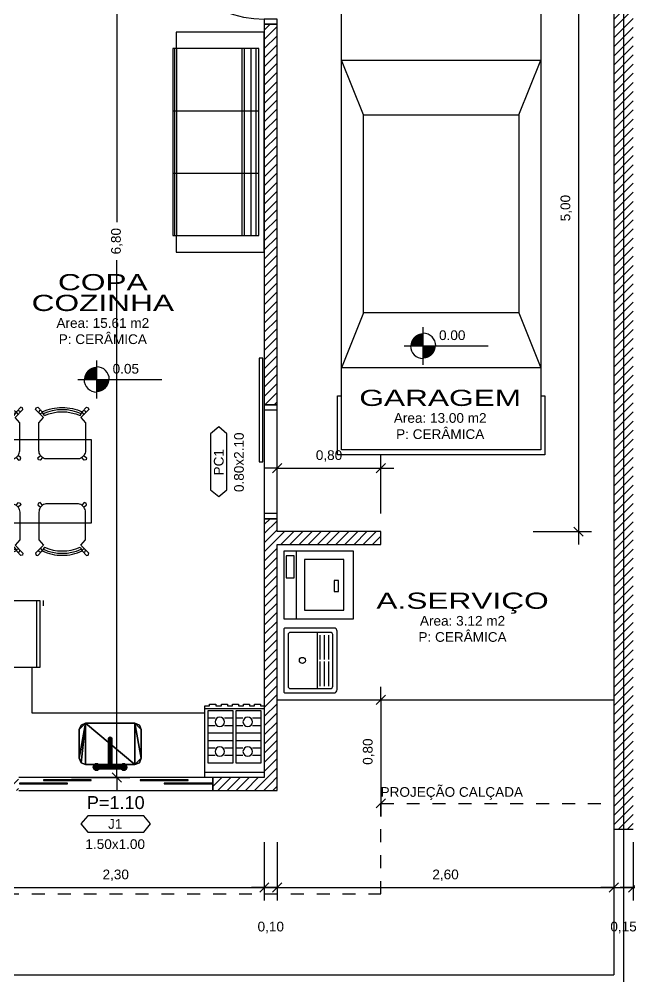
# Model space of a CAD drawing. Header units: metres. Extents: x 49 to 320, y -91 to 27.
# Drawn here: x 148.91 to 153.63, y 14.75 to 22.15 of the extents above; entities that cross this region are included whole.
import ezdxf
from ezdxf.enums import TextEntityAlignment as Align

# ---------------------------------------------------------------- set-up
doc = ezdxf.new("R2010")
doc.units = ezdxf.units.M
doc.header["$LTSCALE"] = 0.2
doc.linetypes.add('DASHED', pattern=[0.75, 0.5, -0.25])
for name, color, linetype in [('ARQ-___-___-CTA', 240, 'Continuous'), ('ARQ-___-___-LEG', 3, 'Continuous'), ('ARQ-___-___-TXT', 4, 'Continuous'), ('ARQ-___-___-VST', 9, 'Continuous'), ('ARQ-ALV', 6, 'Continuous'), ('ARQ-ALV-___-HTC', 13, 'Continuous'), ('ARQ-CXO', 2, 'Continuous'), ('ARQ-DVI', 1, 'Continuous'), ('ARQ-EQP', 24, 'Continuous'), ('ARQ-EQP-___-INT', 7, 'Continuous'), ('ARQ-MOB-___-INT', 7, 'Continuous'), ('ARQ-PIS', 2, 'Continuous')]:
    doc.layers.add(name, color=color, linetype=linetype)
doc.styles.add('REGUA100', font='arial.ttf')
doc.styles.add('REGUA60', font='arial.ttf')
doc.styles.add('REGUA80', font='arial.ttf')
doc.dimstyles.new('Active3D', dxfattribs={"dimtxt": 1.5, "dimasz": 0.01, "dimexe": 2, "dimexo": 3, "dimgap": 0.98, "dimtad": 1, "dimlfac": -1, "dimrnd": 0.005, "dimzin": 0, "dimtxsty": 'REGUA60', "dimblk": 'COTATR', "dimcen": 4, "dimdle": 4, "dimclrt": 2, "dimadec": 0, "dimazin": 0, "dimtfac": 1, "dimtmove": 2, "dimatfit": 2, "dimfxl": 1, "dimarcsym": 0})
pattern_1 = [(45, (187.28258, -1), (-0.03535534, 0.03535534), [])]

# ---------------------------------------------------------------- blocks, each defined once
blk = doc.blocks.new('MCCUB1_3')
at = {"color": 254}
mesh = blk.add_polyface(dxfattribs=at)
corners = [(-1.37, -30.51, 100.3), (-1.37, -30.51, 95.49), (-0.07, -31.26, 95.49), (-0.07, -31.26, 100.61), (-1.37, -29.01, 99.68), (-1.37, -29.01, 95.49), (-0.07, -28.26, 99.37), (-0.07, -28.26, 95.49), (1.23, -29.01, 99.68), (1.23, -29.01, 95.49), (1.23, -30.51, 100.3), (1.23, -30.51, 95.49), (-1.37, -27.24, 103.57), (-0.07, -27.55, 104.32), (-1.37, -26.62, 102.07), (-0.07, -26.31, 101.32), (1.23, -26.62, 102.07), (1.23, -27.24, 103.57), (-1.37, -10.62, 103.57), (-0.07, -10.31, 104.32), (-1.37, -11.24, 102.07), (-0.07, -11.55, 101.32), (1.23, -11.24, 102.07), (1.23, -10.62, 103.57), (-1.37, -7.57, 100.52), (-0.07, -7.04, 101.05), (-1.37, -8.63, 99.46), (-0.07, -9.16, 98.93), (1.23, -8.63, 99.46), (1.23, -7.57, 100.52), (-12.07, -6.6, 99.98), (-12.07, -7.35, 101.29), (11.93, -7.35, 101.29), (11.93, -6.6, 99.98), (-12.07, -7.36, 98.69), (11.93, -7.36, 98.69), (-12.07, -8.86, 98.7), (11.93, -8.86, 98.7), (-12.07, -9.6, 100), (11.93, -9.6, 100), (-12.07, -8.85, 101.29), (11.93, -8.85, 101.29), (12.46, -6.63, 106.88), (11.21, -5.72, 106.88), (9.67, -5.72, 106.88), (8.42, -6.62, 106.88), (7.93, -8.09, 106.88), (8.4, -9.56, 106.88), (9.64, -10.47, 106.88), (12.44, -9.59, 106.88), (11.19, -10.48, 106.88), (12.93, -8.12, 106.88), (12.46, -6.63, 101.88), (11.21, -5.72, 101.88), (9.67, -5.72, 101.88), (8.42, -6.62, 101.88), (7.93, -8.09, 101.88), (8.4, -9.56, 101.88), (9.64, -10.47, 101.88), (11.19, -10.48, 101.88), (12.44, -9.59, 101.88), (12.93, -8.12, 101.88), (-8.07, -8.12, 101.88), (-8.54, -6.63, 101.88), (-8.54, -6.63, 106.88), (-8.07, -8.12, 106.88), (-8.56, -9.59, 101.88), (-8.56, -9.59, 106.88), (-9.81, -10.48, 101.88), (-9.81, -10.48, 106.88), (-11.36, -10.47, 101.88), (-11.36, -10.47, 106.88), (-12.6, -9.56, 101.88), (-12.6, -9.56, 106.88), (-13.07, -8.09, 101.88), (-13.07, -8.09, 106.88), (-12.58, -6.62, 101.88), (-12.58, -6.62, 106.88), (-11.33, -5.72, 101.88), (-11.33, -5.72, 106.88), (-9.79, -5.72, 101.88), (-9.79, -5.72, 106.88)]
mesh.append_faces([[corners[k] for k in face] for face in [(30, 31, 32, 33), (34, 30, 33, 35), (36, 34, 35, 37), (38, 36, 37, 39), (40, 38, 39, 41), (31, 40, 41, 32), (52, 53, 43, 42), (53, 54, 44, 43), (54, 55, 45, 44), (55, 56, 46, 45), (56, 57, 47, 46), (57, 58, 48, 47), (58, 59, 50, 48), (59, 60, 49, 50), (60, 61, 51, 49), (61, 52, 42, 51), (62, 63, 64, 65), (66, 62, 65, 67), (68, 66, 67, 69), (70, 68, 69, 71), (72, 70, 71, 73), (74, 72, 73, 75), (76, 74, 75, 77), (78, 76, 77, 79), (80, 78, 79, 81), (63, 80, 81, 64)]], dxfattribs={"color": 254})
mesh.append_faces([[corners[k] for k in face] for face in [(32, 37, 35, 33), (49, 48, 50), (42, 49, 51), (64, 67, 65), (67, 71, 69)]], dxfattribs={"vtx0": -1, "color": 254})
mesh.append_faces([[corners[k] for k in face] for face in [(32, 39, 37), (42, 44, 45), (42, 45, 46), (42, 46, 47), (42, 47, 48), (64, 73, 71), (64, 75, 73), (64, 77, 75), (64, 79, 77)]], dxfattribs={"vtx0": -1, "vtx2": -1, "color": 254})
mesh.append_faces([[corners[k] for k in face] for face in [(24, 18, 19, 25), (26, 20, 18, 24), (27, 21, 20, 26), (28, 22, 21, 27), (29, 23, 22, 28), (25, 19, 23, 29)]], dxfattribs={"vtx1": -1, "color": 254})
mesh.append_faces([[corners[k] for k in face] for face in [(36, 38, 31)]], dxfattribs={"vtx1": -1, "vtx2": -1, "color": 254})
mesh.append_faces([[corners[k] for k in face] for face in [(12, 0, 3, 13), (14, 4, 0, 12), (15, 6, 4, 14), (16, 8, 6, 15), (17, 10, 8, 16), (13, 3, 10, 17), (18, 12, 13, 19), (20, 14, 12, 18), (21, 15, 14, 20), (22, 16, 15, 21), (23, 17, 16, 22), (19, 13, 17, 23)]], dxfattribs={"vtx1": -1, "vtx3": -1, "color": 254})
mesh.append_faces([[corners[k] for k in face] for face in [(32, 41, 39), (30, 34, 36, 31), (38, 40, 31), (42, 43, 44), (64, 81, 79)]], dxfattribs={"vtx2": -1, "color": 254})
mesh.append_faces([[corners[k] for k in face] for face in [(0, 1, 2, 3), (4, 5, 1, 0), (6, 7, 5, 4), (8, 9, 7, 6), (10, 11, 9, 8), (3, 2, 11, 10)]], dxfattribs={"vtx3": -1, "color": 254})
mesh = blk.add_polyface(dxfattribs=at)
corners = [(-24, -37, 70), (-22.54, -40.54, 70), (-19, -42, 70), (-24, -15, 70), (-22.54, -11.46, 70), (-19, -10, 70), (19, -10, 70), (19, -42, 70), (24, -15, 70), (24, -37, 70), (22.54, -40.54, 70), (22.54, -11.46, 70), (-24, -37, 85), (-22.54, -40.54, 85), (-19, -42, 85), (19, -42, 85), (22.54, -40.54, 85), (24, -37, 85), (24, -15, 85), (22.54, -11.46, 85), (19, -10, 85), (-19, -10, 85), (-22.54, -11.46, 85), (-24, -15, 85)]
mesh.append_faces([[corners[k] for k in face] for face in [(9, 7, 10), (6, 8, 11)]], dxfattribs={"vtx0": -1, "color": 254})
mesh.append_faces([[corners[k] for k in face] for face in [(0, 2, 3), (3, 2, 4), (4, 2, 5), (5, 2, 6), (8, 7, 9)]], dxfattribs={"vtx0": -1, "vtx1": -1, "color": 254})
mesh.append_faces([[corners[k] for k in face] for face in [(6, 7, 8)]], dxfattribs={"vtx0": -1, "vtx1": -1, "vtx2": -1, "color": 254})
mesh.append_faces([[corners[k] for k in face] for face in [(6, 2, 7)]], dxfattribs={"vtx0": -1, "vtx2": -1, "color": 254})
mesh.append_faces([[corners[k] for k in face] for face in [(12, 13, 0), (13, 14, 1), (14, 15, 2), (15, 16, 7), (16, 17, 10), (17, 18, 9), (18, 19, 8), (19, 20, 11), (20, 21, 6), (21, 22, 5), (22, 23, 4), (23, 12, 3)]], dxfattribs={"vtx1": -1, "color": 254})
mesh.append_faces([[corners[k] for k in face] for face in [(0, 1, 2), (13, 1, 0), (14, 2, 1), (15, 7, 2), (16, 10, 7), (17, 9, 10), (18, 8, 9), (19, 11, 8), (20, 6, 11), (21, 5, 6), (22, 4, 5), (23, 3, 4), (12, 0, 3)]], dxfattribs={"vtx2": -1, "color": 254})
blk = doc.blocks.new('EQF4B__2')
at = {"color": 0}
blk.add_lwpolyline([(25.5, -5), (-25.5, -5), (-25.5, -66.5), (-21.38, -66.5), (-21.38, -67.88), (-16.2, -67.88), (-16.2, -66.5), (-11.34, -66.5), (-11.34, -67.88), (-6.17, -67.88), (-6.17, -66.5), (-1.71, -66.5), (-1.71, -67.88), (3.46, -67.88), (3.46, -66.5), (7.78, -66.5), (7.78, -67.88), (12.95, -67.88), (12.95, -66.5), (17, -66.5), (17, -67.88), (22.17, -67.88), (22.17, -66.5), (25.5, -66.5)], close=True, dxfattribs=at)
at = {"layer": 'ARQ-EQP-___-INT'}
for p, q in [((-25.3, -9.71), (25.3, -9.71)), ((-22.6, -24.06), (-16.79, -24.06)), ((-8.71, -24.06), (-1.4, -24.06)), ((1.41, -24.06), (7.22, -24.06)), ((15.3, -24.06), (22.61, -24.06)), ((-22.6, -30.61), (-16.79, -30.61)), ((-8.71, -30.61), (-1.4, -30.61)), ((1.41, -30.61), (7.22, -30.61)), ((15.3, -30.61), (22.61, -30.61)), ((-22.6, -36.68), (-1.4, -36.68)), ((1.41, -36.68), (22.61, -36.68)), ((-22.6, -43.28), (-1.4, -43.28)), ((1.41, -43.28), (22.61, -43.28)), ((-22.6, -49.56), (-16.79, -49.56)), ((-22.6, -56.11), (-16.79, -56.11)), ((-8.71, -49.56), (-1.4, -49.56)), ((-8.71, -56.11), (-1.4, -56.11)), ((1.41, -49.56), (7.22, -49.56)), ((1.41, -56.11), (7.22, -56.11)), ((15.3, -49.56), (22.61, -49.56)), ((15.3, -56.11), (22.61, -56.11)), ((-25.3, -64.38), (25.3, -64.38))]:
    blk.add_line(p, q, dxfattribs=at)
for points in [[(-22.6, -62.6), (-1.4, -62.6), (-1.4, -17.4), (-22.6, -17.4)], [(1.41, -62.6), (22.61, -62.6), (22.61, -17.4), (1.41, -17.4)]]:
    blk.add_lwpolyline(points, close=True, dxfattribs=at)
for centre in [(-12.75, -27.25), (11.26, -27.25), (-12.75, -52.75), (11.26, -52.75)]:
    blk.add_circle(centre, 4.04, dxfattribs=at)
blk = doc.blocks.new('EQREFR22')
at = {"color": 0}
blk.add_lwpolyline([(30.5, -10), (-30.5, -10), (-30.5, -76), (30.5, -76)], close=True, dxfattribs=at)
at = {"layer": 'ARQ-EQP-___-INT'}
for p, q in [((-30.5, -73), (30.5, -73)), ((-30.5, -79), (-25.5, -79))]:
    blk.add_line(p, q, dxfattribs=at)
blk = doc.blocks.new('MBSOF232')
at = {"color": 0}
blk.add_lwpolyline([(100, 80), (-100, 80), (-100, 0), (-85, 0), (-85, -3), (85, -3), (85, 0), (100, 0)], close=True, dxfattribs=at)
at = {"layer": 'ARQ-MOB-___-INT'}
for p, q in [((85, 72.61), (-85, 72.61)), ((-28.51, -3), (-28.51, 75)), ((28.33, -3), (28.33, 75)), ((85, 67.93), (-85, 67.93)), ((85, 61.9), (-85, 61.9)), ((85, 59.89), (-85, 59.89)), ((85, 0.66), (-85, 0.66)), ((85, -1.35), (-85, -1.35))]:
    blk.add_line(p, q, dxfattribs=at)
blk.add_lwpolyline([(85, 0), (85, 75), (-85, 75), (-85, 0)], dxfattribs=at)
blk = doc.blocks.new('EQLAV1_2')
at = {"color": 0}
blk.add_lwpolyline([(30.75, -10), (-30.75, -10), (-30.75, -73.5), (30.75, -73.5)], close=True, dxfattribs=at)
at = {"layer": 'ARQ-EQP-___-INT'}
blk.add_line((30.75, -21.33), (-30.75, -21.33), dxfattribs=at)
for points in [[(6.39, -19.59), (26.39, -19.59), (26.39, -12.1), (6.39, -12.1)], [(22.95, -64.65), (22.95, -28.84), (-22.96, -28.84), (-22.96, -64.65)], [(3.97, -59.71), (3.97, -55.71), (-6.03, -55.71), (-6.03, -59.71)]]:
    blk.add_lwpolyline(points, close=True, dxfattribs=at)
blk = doc.blocks.new('SAT13S_2')
at = {"layer": 'ARQ-EQP', "color": 0, "linetype": 'ByBlock'}
blk.add_lwpolyline([(-26.5, -48.5), (26.5, -48.5, 0.414214), (29.5, -45.5), (29.5, -1, 0.414214), (28.5, 0), (-28.5, 0, 0.414214), (-29.5, -1), (-29.5, -45.5, 0.414214)], format="xyb", close=True, dxfattribs=at)
at = {"layer": 'ARQ-EQP-___-INT'}
for points in [[(25.5, -27.69), (25.5, -6, 0.414214), (23.5, -4), (-23.5, -4, 0.414214), (-25.5, -6), (-25.5, -27.69)], [(-25.5, -27.84), (-25.5, -29.65, 0.414214), (-24.5, -30.65), (-23.25, -30.65), (23.1, -30.65), (24.5, -30.65, 0.414214), (25.5, -29.65), (25.5, -27.84)], [(-25.5, -30.5), (-25.5, -42.5, 0.414214), (-23.5, -44.5)], [(-23.5, -44.5), (23.5, -44.5, 0.414214), (25.5, -42.5), (25.5, -30.5, 0.414214)], [(-23.25, -33.03), (-0.9, -33.03, 0.414214)], [(0.75, -33.03), (23.1, -33.03, 0.414214)], [(-23.25, -37.03), (-0.9, -37.03, 0.414214)], [(-23.25, -41.03), (-0.9, -41.03, 0.414214)], [(0.75, -37.03), (23.1, -37.03, 0.414214)], [(0.75, -41.03), (23.1, -41.03, 0.414214)]]:
    blk.add_lwpolyline(points, format="xyb", dxfattribs=at)
blk.add_circle((0, -17), 2.8, dxfattribs=at)
blk = doc.blocks.new('IndEsq1')
blk.add_lwpolyline([(-4.32, 0.44), (4.32, 0.44), (5.38, 1.7), (4.32, 2.96), (-4.32, 2.96), (-5.38, 1.7)], close=True)
at = {"color": 0, "style": 'REGUA60', "width": 1.4}
for tag, p in [('CODESQUAD', (-0.08, 0.95)), ('DIMESQUAD', (-0.08, -2.17))]:
    blk.add_attdef(tag, text='', height=1.5, dxfattribs=at).set_placement(p, align=Align.CENTER)
at = {"color": 0, "style": 'REGUA60', "width": 1.4, "flags": 9}
blk.add_attdef('PEITORIL', text='', height=1.5, dxfattribs=at).set_placement((0.22, -4.49), align=Align.CENTER)
at = {"style": 'REGUA60', "width": 1.4, "flags": 9}
blk.add_attdef('LOCAL', text='', height=1.5, dxfattribs=at).set_placement((-0.08, -6.56), align=Align.CENTER)
blk = doc.blocks.new('ACVEIC22')
at = {"color": 0}
blk.add_lwpolyline([(77, 180.74), (80, 180.74), (80, 226.21), (-80, 226.21), (-80, 180.74), (-77, 180.74), (-77, -130.66), (-80, -130.66), (-80, -196.28), (80, -196.28), (80, -130.66), (77, -130.66)], close=True, dxfattribs=at)
at = {"layer": 'ARQ-EQP-___-INT'}
for p, q in [((77, 222.31), (-77, 222.31)), ((-77, 222.31), (-77, 180.74)), ((77, 180.74), (77, 222.31)), ((77, 158.93), (-77, 158.93)), ((-60, 116.64), (-77, 158.93)), ((60, 116.64), (77, 158.93)), ((-60, -36.48), (-77, -78.77)), ((60, -36.48), (77, -78.77)), ((-77, -78.77), (77, -78.77)), ((-77, -130.66), (-77, -196.28)), ((77, -130.66), (77, -196.28)), ((-77, -169.29), (77, -169.29))]:
    blk.add_line(p, q, dxfattribs=at)
for points in [[(60, 116.64), (-60, 116.64), (-60, -36.48), (60, -36.48)], [(-39.03, -191.08), (-39.03, -174.28), (-74.03, -174.28), (-74.03, -191.08)], [(73.64, -191.08), (73.64, -174.28), (38.64, -174.28), (38.64, -191.08)]]:
    blk.add_lwpolyline(points, close=True, dxfattribs=at)
blk = doc.blocks.new('MBCAD4_2')
at = {"color": 0}
blk.add_lwpolyline([(0.02, 49.68, 0.106639), (-19.24, 45.52), (-23.45, 49.88), (-25.13, 49.43), (-25.63, 47.77), (-18.01, 39.93), (-22.5, 34.87), (-22.5, 7.87, 0.159591), (-21.02, 3.34), (-23.5, 0.83), (-22.98, -0.82), (-21.31, -1.27), (-18.97, 1.19, 0.162734), (-14.5, -0.13), (0, -0.13), (14.5, -0.13, 0.162734), (18.97, 1.19), (21.31, -1.27), (22.98, -0.82), (23.5, 0.83), (21.02, 3.34, 0.159591), (22.5, 7.87), (22.5, 34.87), (18.01, 39.93), (25.63, 47.77), (25.13, 49.43), (23.45, 49.88), (19.24, 45.52, 0.106639), (-0.02, 49.68)], format="xyb", dxfattribs=at)
at = {"layer": 'ARQ-MOB-___-INT'}
for p, q in [((-17.22, 41.8), (-19.24, 45.52)), ((17.25, 41.79), (19.24, 45.52)), ((-18.97, 1.19), (-21.02, 3.34)), ((18.97, 1.19), (21.02, 3.34))]:
    blk.add_line(p, q, dxfattribs=at)
for points in [[(-20.47, 46.81), (-22.16, 46.38), (-22.64, 44.7)], [(20.47, 46.81), (22.16, 46.38), (22.64, 44.7)], [(-19.21, 45.27), (-19.99, 43.71), (-21.73, 43.57)], [(19.21, 45.27), (19.99, 43.71), (21.73, 43.57)]]:
    blk.add_lwpolyline(points, dxfattribs=at)
for radius in [43.95, 41.7]:
    blk.add_arc((0, 3.82), radius, 65.57124, 114.39729, dxfattribs=at)
blk = doc.blocks.new('IndUni1')
at = {"color": 4, "style": 'REGUA100', "width": 1.4, "flags": 8}
blk.add_attdef('NOME1', text='', height=2.5, dxfattribs=at).set_placement((0.24, 2.99), align=Align.CENTER)
at = {"color": 4, "style": 'REGUA100', "width": 1.4}
blk.add_attdef('NOME2', text='', height=2.5, dxfattribs=at).set_placement((0.24, -0.22), align=Align.CENTER)
at = {"color": 0, "style": 'REGUA60', "width": 1.4}
for tag, p in [('AREA', (0.24, -2.82)), ('PERIM', (0.24, -5.32)), ('PISO', (0.24, -7.82)), ('PAREDE', (0.24, -10.32)), ('TETO', (0.24, -12.82))]:
    blk.add_attdef(tag, text='', height=1.5, dxfattribs=at).set_placement(p, align=Align.CENTER)
blk = doc.blocks.new('COTATR')
at = {"color": 6}
blk.add_line((-71, -71), (71, 71), dxfattribs=at)
at = {"color": 0, "linetype": 'ByBlock'}
blk.add_line((0, 0), (200, 0), dxfattribs=at)
blk = doc.blocks.new('*D90')
at = {"layer": 'ARQ-___-___-CTA', "color": 0, "lineweight": -2, "transparency": 16777216}
for p, q in [((150.8039, 15.786), (150.8039, 15.336)), ((148.5094, 15.436), (150.8034, 15.436))]:
    blk.add_line(p, q, dxfattribs=at)
at = {"layer": 'Defpoints', "color": 0, "transparency": 16777216}
for p in [(148.5089, 15.936), (150.8039, 15.936), (150.8039, 15.436)]:
    blk.add_point(p, dxfattribs=at)
at = {"layer": 'ARQ-___-___-CTA', "color": 0, "lineweight": -2, "transparency": 16777216, "xscale": 0.0005, "yscale": 0.0005, "zscale": 0.0005, "rotation": 180}
blk.add_blockref('COTATR', (148.5089, 15.436), dxfattribs=at)
at = {"layer": 'ARQ-___-___-CTA', "color": 0, "lineweight": -2, "transparency": 16777216, "xscale": 0.0005, "yscale": 0.0005, "zscale": 0.0005}
blk.add_blockref('COTATR', (150.8039, 15.436), dxfattribs=at)
at = {"layer": 'ARQ-___-___-CTA', "color": 2, "transparency": 16777216, "insert": (149.6564, 15.5301), "char_height": 0.075, "attachment_point": 5, "style": 'REGUA60'}
blk.add_mtext('2,30', dxfattribs=at)
blk = doc.blocks.new('*D91')
at = {"layer": 'ARQ-___-___-CTA', "color": 0, "lineweight": -2, "transparency": 16777216}
for p, q in [((150.9039, 15.786), (150.9039, 15.336)), ((150.8044, 15.436), (150.9034, 15.436))]:
    blk.add_line(p, q, dxfattribs=at)
at = {"layer": 'Defpoints', "color": 0, "transparency": 16777216}
for p in [(150.8039, 15.936), (150.9039, 15.936), (150.9039, 15.436)]:
    blk.add_point(p, dxfattribs=at)
at = {"layer": 'ARQ-___-___-CTA', "color": 0, "lineweight": -2, "transparency": 16777216, "xscale": 0.0005, "yscale": 0.0005, "zscale": 0.0005, "rotation": 180}
blk.add_blockref('COTATR', (150.8039, 15.436), dxfattribs=at)
at = {"layer": 'ARQ-___-___-CTA', "color": 0, "lineweight": -2, "transparency": 16777216, "xscale": 0.0005, "yscale": 0.0005, "zscale": 0.0005}
blk.add_blockref('COTATR', (150.9039, 15.436), dxfattribs=at)
at = {"layer": 'ARQ-___-___-CTA', "color": 2, "transparency": 16777216, "insert": (150.8539, 15.1273), "char_height": 0.075, "attachment_point": 5, "style": 'REGUA60'}
blk.add_mtext('0,10', dxfattribs=at)
blk = doc.blocks.new('*D92')
at = {"layer": 'ARQ-___-___-CTA', "color": 0, "lineweight": -2, "transparency": 16777216}
for p, q in [((153.5039, 15.786), (153.5039, 15.336)), ((150.9044, 15.436), (153.5034, 15.436))]:
    blk.add_line(p, q, dxfattribs=at)
at = {"layer": 'Defpoints', "color": 0, "transparency": 16777216}
for p in [(150.9039, 15.936), (153.5039, 15.936), (153.5039, 15.436)]:
    blk.add_point(p, dxfattribs=at)
at = {"layer": 'ARQ-___-___-CTA', "color": 0, "lineweight": -2, "transparency": 16777216, "xscale": 0.0005, "yscale": 0.0005, "zscale": 0.0005, "rotation": 180}
blk.add_blockref('COTATR', (150.9039, 15.436), dxfattribs=at)
at = {"layer": 'ARQ-___-___-CTA', "color": 0, "lineweight": -2, "transparency": 16777216, "xscale": 0.0005, "yscale": 0.0005, "zscale": 0.0005}
blk.add_blockref('COTATR', (153.5039, 15.436), dxfattribs=at)
at = {"layer": 'ARQ-___-___-CTA', "color": 2, "transparency": 16777216, "insert": (152.2039, 15.5301), "char_height": 0.075, "attachment_point": 5, "style": 'REGUA60'}
blk.add_mtext('2,60', dxfattribs=at)
blk = doc.blocks.new('*D93')
at = {"layer": 'ARQ-___-___-CTA', "color": 0, "lineweight": -2, "transparency": 16777216}
for p, q in [((153.6539, 15.786), (153.6539, 15.336)), ((153.5044, 15.436), (153.6534, 15.436))]:
    blk.add_line(p, q, dxfattribs=at)
at = {"layer": 'Defpoints', "color": 0, "transparency": 16777216}
for p in [(153.5039, 15.936), (153.6539, 15.936), (153.6539, 15.436)]:
    blk.add_point(p, dxfattribs=at)
at = {"layer": 'ARQ-___-___-CTA', "color": 0, "lineweight": -2, "transparency": 16777216, "xscale": 0.0005, "yscale": 0.0005, "zscale": 0.0005, "rotation": 180}
blk.add_blockref('COTATR', (153.5039, 15.436), dxfattribs=at)
at = {"layer": 'ARQ-___-___-CTA', "color": 0, "lineweight": -2, "transparency": 16777216, "xscale": 0.0005, "yscale": 0.0005, "zscale": 0.0005}
blk.add_blockref('COTATR', (153.6539, 15.436), dxfattribs=at)
at = {"layer": 'ARQ-___-___-CTA', "color": 2, "transparency": 16777216, "insert": (153.5789, 15.1273), "char_height": 0.075, "attachment_point": 5, "style": 'REGUA60'}
blk.add_mtext('0,15', dxfattribs=at)
blk = doc.blocks.new('*D94')
at = {"layer": 'ARQ-___-___-CTA', "color": 0, "lineweight": -2, "transparency": 16777216}
for p, q in [((156.2539, 15.786), (156.2539, 15.336)), ((153.6544, 15.436), (156.2534, 15.436))]:
    blk.add_line(p, q, dxfattribs=at)
at = {"layer": 'Defpoints', "color": 0, "transparency": 16777216}
for p in [(153.6539, 15.936), (156.2539, 15.936), (156.2539, 15.436)]:
    blk.add_point(p, dxfattribs=at)
at = {"layer": 'ARQ-___-___-CTA', "color": 0, "lineweight": -2, "transparency": 16777216, "xscale": 0.0005, "yscale": 0.0005, "zscale": 0.0005, "rotation": 180}
blk.add_blockref('COTATR', (153.6539, 15.436), dxfattribs=at)
at = {"layer": 'ARQ-___-___-CTA', "color": 0, "lineweight": -2, "transparency": 16777216, "xscale": 0.0005, "yscale": 0.0005, "zscale": 0.0005}
blk.add_blockref('COTATR', (156.2539, 15.436), dxfattribs=at)
at = {"layer": 'ARQ-___-___-CTA', "color": 2, "transparency": 16777216, "insert": (154.9539, 15.5301), "char_height": 0.075, "attachment_point": 5, "style": 'REGUA60'}
blk.add_mtext('2,60', dxfattribs=at)
blk = doc.blocks.new('*D153')
at = {"layer": 'ARQ-___-___-CTA', "color": 0, "lineweight": -2, "transparency": 16777216}
for p, q in [((150.9039, 18.3261), (150.9039, 18.7761)), ((151.7039, 18.3261), (151.7039, 18.7761)), ((150.9044, 18.6761), (151.7034, 18.6761))]:
    blk.add_line(p, q, dxfattribs=at)
at = {"layer": 'Defpoints', "color": 0, "transparency": 16777216}
for p in [(151.7039, 18.6761), (150.9039, 18.1761), (151.7039, 18.1761)]:
    blk.add_point(p, dxfattribs=at)
at = {"layer": 'ARQ-___-___-CTA', "color": 0, "lineweight": -2, "transparency": 16777216, "xscale": 0.0005, "yscale": 0.0005, "zscale": 0.0005, "rotation": 180}
blk.add_blockref('COTATR', (150.9039, 18.6761), dxfattribs=at)
at = {"layer": 'ARQ-___-___-CTA', "color": 0, "lineweight": -2, "transparency": 16777216, "xscale": 0.0005, "yscale": 0.0005, "zscale": 0.0005}
blk.add_blockref('COTATR', (151.7039, 18.6761), dxfattribs=at)
at = {"layer": 'ARQ-___-___-CTA', "color": 2, "transparency": 16777216, "insert": (151.3039, 18.7702), "char_height": 0.075, "attachment_point": 5, "style": 'REGUA60'}
blk.add_mtext('0,80', dxfattribs=at)
blk = doc.blocks.new('*D154')
at = {"layer": 'ARQ-___-___-CTA', "color": 0, "lineweight": -2, "transparency": 16777216}
for p, q in [((152.8807, 23.186), (153.3307, 23.186)), ((153.2307, 23.1855), (153.2307, 18.1865)), ((152.8807, 18.186), (153.3307, 18.186))]:
    blk.add_line(p, q, dxfattribs=at)
at = {"layer": 'Defpoints', "color": 0, "transparency": 16777216}
for p in [(152.7307, 23.186), (152.7307, 18.186), (153.2307, 18.186)]:
    blk.add_point(p, dxfattribs=at)
at = {"layer": 'ARQ-___-___-CTA', "color": 0, "lineweight": -2, "transparency": 16777216, "xscale": 0.0005, "yscale": 0.0005, "zscale": 0.0005}
for p, rotation in [((153.2307, 23.186), 90), ((153.2307, 18.186), 270)]:
    blk.add_blockref('COTATR', p, dxfattribs=dict(at, rotation=rotation))
at = {"layer": 'ARQ-___-___-CTA', "color": 2, "transparency": 16777216, "insert": (153.1366, 20.686), "char_height": 0.075, "attachment_point": 5, "rotation": 90, "style": 'REGUA60'}
blk.add_mtext('5,00', dxfattribs=at)
blk = doc.blocks.new('NivelPB')
for p, q in [((0, -2.92), (0, 2.92)), ((-2.92, 0), (10.07, 0))]:
    blk.add_line(p, q)
at = {"const_width": 1.95}
for points in [[(-0.98, 0, -0.414214), (0, 0.98, -0.618034)], [(0, -0.98, 0.414214), (0.98, 0, 0.618034)]]:
    blk.add_lwpolyline(points, format="xyb", dxfattribs=at)
for start, end in [(0, 90), (180, 270)]:
    blk.add_arc((0, 0), 1.95, start, end)
at = {"color": 0, "linetype": 'ByBlock', "style": 'REGUA60', "width": 1.4}
blk.add_attdef('NIVEL', (2.46, 0.9), '', height=1.5, dxfattribs=at)
blk = doc.blocks.new('*D189')
at = {"layer": 'ARQ-___-___-CTA', "color": 0, "lineweight": -2, "transparency": 16777216}
for p, q in [((149.3151, 23.086), (149.7651, 23.086)), ((149.6651, 23.0855), (149.6651, 20.5767)), ((149.6651, 16.2865), (149.6651, 20.2837)), ((149.3151, 16.286), (149.7651, 16.286))]:
    blk.add_line(p, q, dxfattribs=at)
at = {"layer": 'Defpoints', "color": 0, "transparency": 16777216}
for p in [(149.1651, 23.086), (149.6651, 23.086), (149.1651, 16.286)]:
    blk.add_point(p, dxfattribs=at)
at = {"layer": 'ARQ-___-___-CTA', "color": 0, "lineweight": -2, "transparency": 16777216, "xscale": 0.0005, "yscale": 0.0005, "zscale": 0.0005}
for p, rotation in [((149.6651, 23.086), 90), ((149.6651, 16.286), 270)]:
    blk.add_blockref('COTATR', p, dxfattribs=dict(at, rotation=rotation))
at = {"layer": 'ARQ-___-___-CTA', "color": 2, "transparency": 16777216, "insert": (149.6651, 20.4302), "char_height": 0.075, "attachment_point": 5, "rotation": 90, "style": 'REGUA60'}
blk.add_mtext('6,80', dxfattribs=at)

msp = doc.modelspace()

# ---------------------------------------------------------------- hatches: boundary and pattern name
at = {"layer": 'ARQ-ALV-___-HTC'}
h = msp.add_hatch(dxfattribs=at)
h.set_pattern_fill('_U', color=256, scale=0.05, angle=45, style=0, pattern_type=0)
h.set_pattern_definition(pattern_1)
h.paths.add_polyline_path([(153.6539, 24.186), (153.5039, 24.186), (153.5039, 15.886), (153.6539, 15.886)])
h = msp.add_hatch(dxfattribs=at)
h.set_pattern_fill('_U', color=256, scale=0.05, angle=45, style=0, pattern_type=0)
h.set_pattern_definition(pattern_1)
h.paths.add_polyline_path([(150.8039, 19.166), (150.9039, 19.166), (150.9039, 22.106), (150.8039, 22.106)])
h.paths.add_polyline_path([(150.8039, 18.286), (150.8039, 16.286), (150.9039, 16.186), (150.9039, 18.286)])
h.paths.add_polyline_path([(150.8039, 23.086), (150.8039, 22.986), (150.9039, 22.986), (150.9039, 23.186)])
h = msp.add_hatch(dxfattribs=at)
h.set_pattern_fill('_U', color=256, scale=0.05, angle=45, style=0, pattern_type=0)
h.set_pattern_definition(pattern_1)
h.paths.add_polyline_path([(150.9039, 18.186), (150.9039, 18.086), (151.7039, 18.086), (151.7039, 18.186)])
h = msp.add_hatch(dxfattribs=at)
h.set_pattern_fill('_U', color=256, scale=0.05, angle=45, style=0, pattern_type=0)
h.set_pattern_definition(pattern_1)
h.paths.add_polyline_path([(145.0089, 16.286), (145.0089, 16.186), (145.9589, 16.186), (145.9589, 16.286)])
h.paths.add_polyline_path([(150.4064, 16.286), (150.4064, 16.186), (150.9039, 16.186), (150.8039, 16.286)])
h.paths.add_polyline_path([(148.9064, 16.286), (147.4589, 16.286), (147.4589, 16.186), (148.9064, 16.186)])

# ---------------------------------------------------------------- linework, layer by layer
msp.add_line((153.5789, 23.186), (153.5789, 16.186))
at = {"layer": 'ARQ-___-___-CTA'}
msp.add_line((151.7039, 16.8855), (151.7039, 16.0865), dxfattribs=at)
at = {"layer": 'ARQ-___-___-TXT', "const_width": 0.01}
msp.add_lwpolyline([(153.5789, 25.186), (153.5789, 4.186)], dxfattribs=at)
at = {"layer": 'ARQ-___-___-VST'}
for p, q in [((150.8039, 19.126), (150.8039, 18.326)), ((150.9039, 18.326), (150.9039, 19.126)), ((149.4689, 18.8945), (148.5089, 18.8945)), ((149.4689, 18.2545), (149.4689, 18.8945)), ((148.5089, 18.2545), (149.4689, 18.2545)), ((149.0089, 17.136), (149.0089, 16.786)), ((149.0089, 16.786), (150.3449, 16.786)), ((150.4054, 16.286), (148.9074, 16.286)), ((148.9074, 16.186), (150.4054, 16.186)), ((153.5039, 15.886), (153.5039, 14.761)), ((145.0089, 14.761), (153.5039, 14.761))]:
    msp.add_line(p, q, dxfattribs=at)
at = {"layer": 'ARQ-___-___-VST', "linetype": 'DASHED'}
for p, q in [((151.7039, 15.386), (151.7039, 16.086)), ((151.7039, 16.086), (153.5039, 16.086)), ((145.0089, 15.386), (151.7039, 15.386))]:
    msp.add_line(p, q, dxfattribs=at)
at = {"layer": 'ARQ-ALV'}
for p, q in [((153.5039, 24.186), (153.5039, 15.886)), ((150.9039, 22.106), (150.8039, 22.106)), ((150.8039, 22.106), (150.8039, 19.166)), ((150.9039, 19.166), (150.9039, 22.106)), ((150.8039, 19.166), (150.9039, 19.166)), ((150.9039, 18.286), (150.8039, 18.286)), ((150.8039, 18.286), (150.8039, 16.286)), ((150.9039, 18.186), (150.9039, 18.286)), ((151.7039, 18.186), (150.9039, 18.186)), ((151.7039, 18.086), (151.7039, 18.186)), ((150.9039, 16.186), (150.9039, 18.086)), ((150.9039, 18.086), (151.7039, 18.086)), ((150.4064, 16.286), (150.4064, 16.186)), ((150.8039, 16.286), (150.4064, 16.286)), ((150.4064, 16.186), (150.9039, 16.186)), ((153.5039, 15.886), (153.6539, 15.886))]:
    msp.add_line(p, q, dxfattribs=at)
at = {"layer": 'ARQ-CXO'}
for p, q in [((150.8039, 22.146), (150.8039, 22.106)), ((150.9039, 22.146), (150.8039, 22.146)), ((150.9039, 22.106), (150.9039, 22.146)), ((150.8039, 22.106), (150.9039, 22.106)), ((150.7639, 19.526), (150.7639, 18.726)), ((150.7939, 19.526), (150.7639, 19.526)), ((150.7939, 18.726), (150.7939, 19.526)), ((150.9039, 19.166), (150.8039, 19.166)), ((150.8039, 19.166), (150.8039, 19.126)), ((150.8039, 19.126), (150.9039, 19.126)), ((150.9039, 19.126), (150.9039, 19.166)), ((150.7639, 18.726), (150.7939, 18.726)), ((150.8039, 18.326), (150.8039, 18.286)), ((150.9039, 18.326), (150.8039, 18.326)), ((150.8039, 18.286), (150.9039, 18.286)), ((150.9039, 18.286), (150.9039, 18.326)), ((150.4064, 16.286), (150.4054, 16.286)), ((150.4054, 16.286), (150.4054, 16.186)), ((150.4064, 16.186), (150.4064, 16.286)), ((150.4054, 16.186), (150.4064, 16.186))]:
    msp.add_line(p, q, dxfattribs=at)
at = {"layer": 'ARQ-DVI'}
for p, q in [((149.2826, 16.2435), (148.9134, 16.2435)), ((148.9134, 16.2435), (148.9134, 16.2385)), ((148.9134, 16.2385), (149.2826, 16.2385)), ((149.4673, 16.2685), (149.098, 16.2685)), ((149.098, 16.2685), (149.098, 16.2635)), ((149.098, 16.2635), (149.4673, 16.2635)), ((149.2826, 16.2385), (149.2826, 16.2435)), ((149.4673, 16.2635), (149.4673, 16.2685)), ((150.2148, 16.2685), (149.8455, 16.2685)), ((149.8455, 16.2685), (149.8455, 16.2635)), ((149.8455, 16.2635), (150.2148, 16.2635)), ((150.3994, 16.2435), (150.0301, 16.2435)), ((150.0301, 16.2435), (150.0301, 16.2385)), ((150.0301, 16.2385), (150.3994, 16.2385)), ((150.2148, 16.2635), (150.2148, 16.2685)), ((150.3994, 16.2385), (150.3994, 16.2435))]:
    msp.add_line(p, q, dxfattribs=at)
at = {"layer": 'ARQ-PIS'}
for p, q in [((150.9039, 18.326), (150.9039, 19.126)), ((150.9039, 16.886), (153.5039, 16.886)), ((150.9039, 16.886), (153.5039, 16.886))]:
    msp.add_line(p, q, dxfattribs=at)
msp.add_arc((150.8039, 22.946), 0.8, 180, 270, dxfattribs=at)

# ---------------------------------------------------------------- block references
at = {"xscale": -0.01, "yscale": 0.01, "zscale": 0.01, "rotation": 180}
msp.add_blockref('ACVEIC22', (152.1703, 21.0421), dxfattribs=at)
at = {"layer": 'ARQ-___-___-CTA', "color": 2}
ref = msp.add_blockref('NivelPB', (152.0306, 19.6212), dxfattribs=dict(at, xscale=0.05, yscale=0.05, zscale=0.05))
ref.add_attrib('NIVEL', '0.00', (152.1536, 19.6664), dxfattribs={"layer": '0', "color": 0, "linetype": 'ByBlock', "height": 0.075, "style": 'REGUA60'})
ref = msp.add_blockref('NivelPB', (149.5094, 19.362), dxfattribs=dict(at, xscale=0.05, yscale=0.05, zscale=0.05))
ref.add_attrib('NIVEL', '0.05', (149.6324, 19.4072), dxfattribs={"layer": '0', "color": 0, "linetype": 'ByBlock', "height": 0.075, "style": 'REGUA60'})
at = {"layer": 'ARQ-___-___-CTA', "xscale": -0.0005, "yscale": 0.0005, "zscale": 0.0005}
for p, rotation in [((151.7039, 16.886), 270), ((151.7039, 16.086), 90)]:
    msp.add_blockref('COTATR', p, dxfattribs=dict(at, rotation=rotation))
at = {"layer": 'ARQ-___-___-LEG'}
ref = msp.add_blockref('IndEsq1', (150.5371, 18.726), dxfattribs=dict(at, xscale=0.05, yscale=0.05, zscale=0.05, rotation=90))
ref.add_attrib('CODESQUAD', 'PC1', dxfattribs={"layer": '0', "color": 0, "height": 0.075, "rotation": 90, "style": 'REGUA60'}).set_placement((150.4896, 18.722), align=Align.CENTER)
ref.add_attrib('DIMESQUAD', '0.80x2.10', dxfattribs={"layer": '0', "color": 0, "height": 0.075, "rotation": 90, "style": 'REGUA60'}).set_placement((150.6456, 18.722), align=Align.CENTER)
ref = msp.add_blockref('IndEsq1', (149.6564, 15.8423), dxfattribs=dict(at, xscale=0.05, yscale=0.05, zscale=0.05))
ref.add_attrib('CODESQUAD', 'J1', dxfattribs={"layer": '0', "color": 0, "height": 0.075, "style": 'REGUA60'}).set_placement((149.6524, 15.8898), align=Align.CENTER)
ref.add_attrib('DIMESQUAD', '1.50x1.00', dxfattribs={"layer": '0', "color": 0, "height": 0.075, "style": 'REGUA60'}).set_placement((149.6524, 15.7338), align=Align.CENTER)
at = {"layer": 'ARQ-___-___-TXT'}
ref = msp.add_blockref('IndUni1', (149.5447, 19.9017), dxfattribs=dict(at, xscale=0.05, yscale=0.05, zscale=0.05))
ref.add_attrib('NOME1', 'COPA', dxfattribs={"layer": '0', "color": 4, "height": 0.125, "style": 'REGUA100', "width": 1.4, "flags": 8}).set_placement((149.5567, 20.0512), align=Align.CENTER)
ref.add_attrib('NOME2', 'COZINHA', dxfattribs={"layer": '0', "color": 4, "height": 0.125, "style": 'REGUA100', "width": 1.4}).set_placement((149.5567, 19.8908), align=Align.CENTER)
ref.add_attrib('AREA', 'Area: 15.61 m2', dxfattribs={"layer": '0', "color": 0, "height": 0.075, "style": 'REGUA60'}).set_placement((149.5567, 19.7605), align=Align.CENTER)
ref.add_attrib('PERIM', 'P: CERÂMICA', dxfattribs={"layer": '0', "color": 0, "height": 0.075, "style": 'REGUA60'}).set_placement((149.5567, 19.6355), align=Align.CENTER)
ref = msp.add_blockref('IndUni1', (152.1508, 19.1682), dxfattribs=dict(at, xscale=0.05, yscale=0.05, zscale=0.05))
ref.add_attrib('NOME2', 'GARAGEM', dxfattribs={"layer": '0', "color": 4, "height": 0.125, "style": 'REGUA100', "width": 1.4}).set_placement((152.1627, 19.1572), align=Align.CENTER)
ref.add_attrib('AREA', 'Area: 13.00 m2', dxfattribs={"layer": '0', "color": 0, "height": 0.075, "style": 'REGUA60'}).set_placement((152.1627, 19.0269), align=Align.CENTER)
ref.add_attrib('PERIM', 'P: CERÂMICA', dxfattribs={"layer": '0', "color": 0, "height": 0.075, "style": 'REGUA60'}).set_placement((152.1627, 18.9019), align=Align.CENTER)
ref = msp.add_blockref('IndUni1', (152.3233, 17.6008), dxfattribs=dict(at, xscale=0.05, yscale=0.05, zscale=0.05))
ref.add_attrib('NOME2', 'A.SERVIÇO', dxfattribs={"layer": '0', "color": 4, "height": 0.125, "style": 'REGUA100', "width": 1.4}).set_placement((152.3352, 17.5898), align=Align.CENTER)
ref.add_attrib('AREA', 'Area: 3.12 m2', dxfattribs={"layer": '0', "color": 0, "height": 0.075, "style": 'REGUA60'}).set_placement((152.3352, 17.4595), align=Align.CENTER)
ref.add_attrib('PERIM', 'P: CERÂMICA', dxfattribs={"layer": '0', "color": 0, "height": 0.075, "style": 'REGUA60'}).set_placement((152.3352, 17.3345), align=Align.CENTER)
at = {"layer": 'ARQ-___-___-VST'}
for name, p, xscale, yscale, zscale, rotation in [('MBSOF232', (150.1239, 21.196), 0.0085, 0.0085, 0.0085, 270), ('MBCAD4_2', (148.7348, 18.4006), -0.008, 0.008, 0.008, 180), ('MBCAD4_2', (149.243, 18.4006), 0.008, 0.008, 0.008, 180), ('EQLAV1_2', (150.8689, 17.7746), 0.0085, 0.0085, 0.0085, 90), ('EQREFR22', (148.4239, 17.3952), -0.0085, 0.0085, 0.0085, 90), ('SAT13S_2', (150.9539, 17.1904), 0.0085, 0.0085, 0.0085, 90), ('EQF4B__2', (150.5744, 16.241), -0.009000000000000001, 0.009000000000000001, 0.009000000000000001, 180), ('MCCUB1_3', (149.6139, 16.286), -0.01, 0.01, 0.01, 180)]:
    msp.add_blockref(name, p, dxfattribs=dict(at, xscale=xscale, yscale=yscale, zscale=zscale, rotation=rotation))
at = {"layer": 'ARQ-___-___-VST', "yscale": 0.008, "zscale": 0.008}
for p, xscale in [((148.7348, 18.7484), 0.008), ((149.243, 18.7484), -0.008)]:
    msp.add_blockref('MBCAD4_2', p, dxfattribs=dict(at, xscale=xscale))

# ---------------------------------------------------------------- texts
at = {"layer": 'ARQ-___-___-CTA', "color": 2, "insert": (151.6098, 16.486), "char_height": 0.075, "attachment_point": 5, "rotation": 90, "style": 'REGUA60'}
msp.add_mtext('0,80', dxfattribs=at)
at = {"layer": 'ARQ-___-___-LEG', "style": 'REGUA60'}
msp.add_text('PROJEÇÃO CALÇADA', height=0.075, dxfattribs=at).set_placement((151.7021, 16.1369))
at = {"layer": 'ARQ-___-___-LEG', "style": 'REGUA80'}
msp.add_text('P=1.10', height=0.1, dxfattribs=at).set_placement((149.6564, 16.0923), align=Align.MIDDLE)

# ---------------------------------------------------------------- dimensions: what is measured, and where the dimension line sits
at = {"layer": 'ARQ-___-___-CTA'}
dim = msp.add_linear_dim(base=(153.2307, 18.186), p1=(152.7307, 23.186), p2=(152.7307, 18.186), angle=270, dimstyle='Active3D', override={"dimscale": 0.05}, dxfattribs=at)
dim.commit()
dim.dimension.update_dxf_attribs({"geometry": '*D154', "text_midpoint": (153.1366, 20.686)})
dim = msp.add_linear_dim(base=(149.6651, 23.086), p1=(149.1651, 16.286), p2=(149.1651, 23.086), angle=90, dimstyle='Active3D', override={"dimscale": 0.05}, dxfattribs=at)
dim.commit()
dim.dimension.update_dxf_attribs({"geometry": '*D189', "text_midpoint": (149.6651, 20.4302), "dimtype": 160})
for base, p1, p2, override, picture, middle in [((151.7039, 18.6761), (150.9039, 18.1761), (151.7039, 18.1761), {"dimscale": 0.05}, '*D153', (151.3039, 18.7702)), ((150.80388244, 15.43600001), (148.50888243, 15.93600001), (150.80388244, 15.93600001), {"dimscale": 0.05, "dimse1": 1}, '*D90', (149.65638243, 15.53007163)), ((150.9039, 15.436), (150.8039, 15.936), (150.9039, 15.936), {"dimscale": 0.05, "dimse1": 1}, '*D91', (150.8539, 15.1273)), ((153.5039, 15.436), (150.9039, 15.936), (153.5039, 15.936), {"dimscale": 0.05, "dimse1": 1}, '*D92', (152.2039, 15.5301)), ((153.6539, 15.436), (153.5039, 15.936), (153.6539, 15.936), {"dimscale": 0.05, "dimse1": 1}, '*D93', (153.5789, 15.1273)), ((156.2539, 15.436), (153.6539, 15.936), (156.2539, 15.936), {"dimscale": 0.05, "dimse1": 1}, '*D94', (154.9539, 15.5301))]:
    dim = msp.add_linear_dim(base=base, p1=p1, p2=p2, dimstyle='Active3D', override=override, dxfattribs=at)
    dim.commit()
    dim.dimension.update_dxf_attribs({"geometry": picture, "text_midpoint": middle})

doc.saveas('drawing.dxf')
